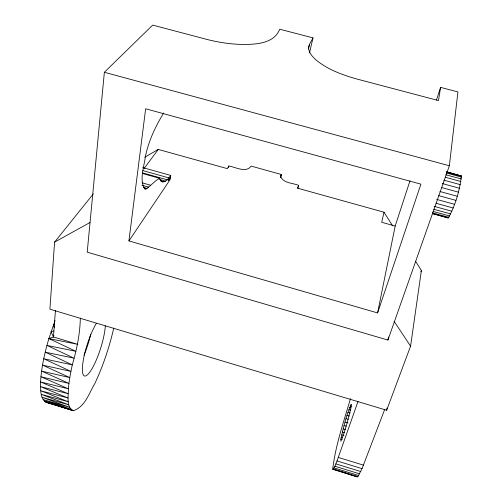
<?xml version="1.0" encoding="UTF-8"?>
<svg xmlns="http://www.w3.org/2000/svg" width="502" height="502" viewBox="0 0 502 502"><rect width="100%" height="100%" fill="white"/><g stroke="black" fill="none" stroke-linecap="round" stroke-linejoin="round"><path stroke-width="0.75" d="M93.366 193.828L54.574 242.133L49.911 309.188L386.653 410.247L410.58 346.154L421.385 270.471L415.537 261.253M113.741 328.139C109.373 347.127 103.155 365.72 94.909 383.384C89.199 392.947 85.001 407.078 73.38 410.68L45.826 402.184C39.564 397.81 40.831 388.642 40.587 381.953C41.377 367.2 44.734 352.711 48.889 338.574L53.463 336.967L55.415 310.631M432.561 213.62L448.28 217.968C455.439 205.318 459.744 190.427 461.388 175.982L446.749 171.734M80.333 318.111C80 334.156 76.731 349.574 72.301 364.885C70.537 372.773 69.081 380.742 68.354 388.793C68.598 395.67 65.743 407.022 73.38 410.68L45.826 402.184M309.514 52.892L312.991 37.882L279.714 29.204C275.159 41.202 261.931 43.649 250.655 44.289C235.814 45.042 220.936 43.021 206.579 39.332L152.683 25.1L104.366 72.275L87.21 252.167L387.921 340.055L449.365 165.76L457.924 91.922L440.593 87.373L436.464 99.98M128.92 240.922L145.655 108.771L420.908 184.159L377.592 312.928L128.92 240.922L170.122 179.622L170.404 177.771L168.201 180.676L170.473 177.306L170.755 175.449L142.637 167.555M340.833 439.168L340.896 441.22L343.468 434.876L347.509 421.573L350.685 408.979L351.205 404.248C346.248 415.298 343.475 427.353 340.833 439.168L342.326 439.626M144.771 157.22L158.243 149.427L227.318 168.634L228.837 165.98C235.218 166.984 246.143 173.328 251.163 166.112L281.321 174.47L280.718 176.616C283.511 183.412 292.948 182.923 298.64 185.37L297.899 188.369M440.593 87.373L438.484 100.576L357.104 79.084C342.32 74.942 327.354 69.496 315.469 59.474C312.395 56.588 309.345 53.199 308.648 48.889C308.253 44.728 311.422 41.459 312.991 37.882M386.653 410.247L387.017 408.019M387.921 340.055L388.466 337.018M228.542 167.486L228.837 165.98M377.592 312.928L395.181 226.044L409.996 180.808M298.64 185.37L297.498 188.156L384.011 212.22L381.708 222.279L395.181 226.044M308.435 48.945L309.489 44.383M280.392 177.601L280.913 175.361M280.624 177.451L281.321 174.47M71.911 410.228L44.333 401.198L70.65 409.099L43.059 399.554L69.621 407.304L42.03 397.264L68.83 404.844L41.252 394.334L68.297 401.738L40.75 390.782L68.04 398.004L40.524 386.64L68.052 393.675L40.587 381.953L68.354 388.793L40.944 376.764L68.931 383.415L41.591 371.116L69.784 377.586L42.519 365.092L70.914 371.386L43.73 358.742L72.301 364.885L45.211 352.153L73.932 358.152L46.937 345.407L75.789 351.287L48.889 338.574L55.038 320.621M350.49 398.601C343.738 421.824 335.531 445.073 332.726 469.138L357.33 476.9L357.932 476.549L362.042 468.642L384.752 409.287M48.889 338.574L77.841 344.359L53.463 336.967L53.952 335.487M332.995 469.389L334.909 466.239L337.024 460.949L358.039 401.393M420.896 271.827L421.385 270.471M163.671 113.032C155.363 126.586 148.51 141.1 145.354 156.806C144.043 167.003 139.148 179.346 144.664 188.84L145.844 189.047C150.732 186.054 154.309 181.053 159.573 178.279L160.439 180.143L162.704 181.919C166.488 181.919 168.691 178.084 170.755 175.449M144.061 168.565L158.243 149.427M461.049 175.618L460.478 176.026L447.74 172.562M54.574 242.133L89.977 222.518M53.67 330.925L51.047 331.747L53.463 336.967M54.693 324.65L53.381 325.001L54.511 327.655M104.366 72.275L449.365 165.76M446.265 171.872L461.388 175.982M446.698 173.096L461.476 177.112M445.738 174.74L461.313 178.976M445.268 177.256L460.892 181.511M443.831 180.155L460.24 184.629M442.193 183.525L459.374 188.212M441.879 187.629L458.32 192.128M439.94 191.513L457.134 196.226M438.673 195.623L455.847 200.336M436.627 199.394L454.511 204.314M436.094 203.285L453.187 207.997M434.142 206.347L451.919 211.248M433.784 209.271L450.752 213.959M433.126 211.424L449.736 216.023M432.36 212.798L448.901 217.372M432.981 213.683L448.28 217.968M142.907 170.592L168.942 177.909M142.518 172.864L167.216 179.81M142.373 173.441L159.573 178.279M159.567 179.434L165.591 181.128M160.37 180.795L164.079 181.837M161.211 181.498L162.704 181.919M142.135 182.822L150.324 185.138M141.978 185.257L148.705 187.158M143.446 187.409L147.199 188.476M144.363 188.626L145.844 189.047M47.521 402.516L52.729 404.028M54.216 404.455L57.931 405.534M60.911 406.394L63.139 407.04M350.346 405.779L351.839 406.231M349.674 407.467L351.168 407.913M348.884 409.682L350.365 410.134M347.993 412.355L350.208 413.027M347.026 415.38L349.248 416.051M346.035 418.662L348.25 419.333M345.037 422.082L347.993 422.973M344.077 425.527L346.292 426.198M343.18 428.877L345.401 429.555M342.383 432.027L344.61 432.699M341.711 434.857L343.939 435.535M341.184 437.267L342.678 437.719M338.298 457.422L363.429 465.134M337.024 460.949L362.042 468.642M335.888 463.898L360.787 471.566M334.909 466.239L359.677 473.869M334.094 467.939L358.717 475.538M333.453 468.993L357.932 476.549M332.726 469.138L357.33 476.9M394.12 321.343L410.58 346.154M384.011 212.22L392.639 225.831M105.313 325.848A30.892 6.965 -72.3 0 1 92.249 368.305A30.892 6.965 -72.3 0 1 82.554 365.72A30.892 6.965 -72.3 0 1 96.315 323.451M90.724 334.225A30.848 7.411 -72.2 0 1 83.978 355.209"/></g></svg>
